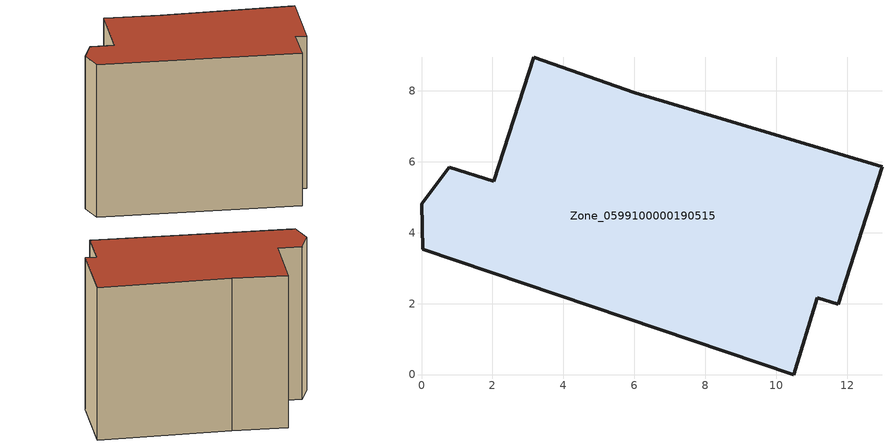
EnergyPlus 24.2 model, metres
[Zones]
Zone_0599100000190515
 floor ground (C_G): 6.01,7.94 12.98,5.86 11.74,1.98 11.16,2.17 10.49,0 0.04,3.54 0,4.81 0.79,5.85 2.04,5.45 3.17,8.94 z0
 wall outside (C_F): 0,4.81 0.04,3.54 10.49,0 11.16,2.17 11.74,1.98 12.98,5.86 6.01,7.94 3.17,8.94 2.04,5.45 0.79,5.85 0,4.81 z0:8.81
 roof outside (C_R): 0.79,5.85 0,4.81 0.04,3.54 10.49,0 11.16,2.17 11.74,1.98 12.98,5.86 6.01,7.94 3.17,8.94 2.04,5.45 z8.81
[BUILDING]
Pand.0599100000190515: North Axis=0; Terrain=City; Loads Convergence Tolerance Value=0.04; Temperature Convergence Tolerance Value=0.4; Solar Distribution=FullExterior; Maximum Number of Warmup Days=25; Minimum Number of Warmup Days=1
[Site:Location]
Rotterdam.The.Hague.AP_ZH_NLD Design_Conditions: Latitude=51.96; Longitude=4.45; Time Zone=1; Elevation=-4.5
[SITE:GROUNDTEMPERATURE:BUILDINGSURFACE]
18, 18, 18, 18, 18, 18, 18, 18, 18, 18, 18, 18
[MATERIAL] Thermal Absorptance=0.9; Solar Absorptance=0.7; Visible Absorptance=0.7
Name | Roughness | Thickness | Conductivity | Density | Specific Heat
G.TI.1946 | MediumSmooth | 0.15 | 1 | 540 | 1210
F.TI.1946 | Rough | 0.3 | 0.857143 | 1920 | 840
R.TI.1946 | MediumRough | 0.2 | 0.1 | 1500 | 1000
[CONSTRUCTION]
C_G: G.TI.1946
C_F: F.TI.1946
C_R: R.TI.1946
[ZONE]
Zone_0599100000190515: Type=1; Multiplier=1; Ceiling Height=Autocalculate; Volume=Autocalculate; Floor Area=autocalculate; Part of Total Floor Area=Yes
[ZONEINFILTRATION:DESIGNFLOWRATE]
Infil_Zone_0599100000190515: Zone or ZoneList or Space or SpaceList=Zone_0599100000190515; Schedule=AlwaysOn; Design Flow Rate Calculation Method=Flow/Area; Flow Rate per Floor Area=0.003; Constant Term Coefficient=1; Temperature Term Coefficient=0; Velocity Term Coefficient=0; Velocity Squared Term Coefficient=0
[HVACTEMPLATE:ZONE:IDEALLOADSAIRSYSTEM]
Zone_0599100000190515: Maximum Heating Supply Air Temperature=50; Minimum Cooling Supply Air Temperature=13; Maximum Heating Supply Air Humidity Ratio=0.0156; Minimum Cooling Supply Air Humidity Ratio=0.0077; Heating Limit=NoLimit; Cooling Limit=NoLimit; Dehumidification Control Type=ConstantSensibleHeatRatio; Cooling Sensible Heat Ratio=0.7; Dehumidification Setpoint=60; Humidification Control Type=None; Humidification Setpoint=30; Outdoor Air Method=None; Outdoor Air Flow Rate per Person=0.00944; Outdoor Air Flow Rate per Zone Floor Area=0; Outdoor Air Flow Rate per Zone=0; Demand Controlled Ventilation Type=None; Outdoor Air Economizer Type=NoEconomizer; Heat Recovery Type=None; Sensible Heat Recovery Effectiveness=0.7; Latent Heat Recovery Effectiveness=0.65
[ZONECONTROL:THERMOSTAT]
ThermostatControl_Zone_0599100000190515: Zone or ZoneList=Zone_0599100000190515; Control Type Schedule=DualSetpointControlType; Control 1=Thermostat_Zone_0599100000190515; Temperature Difference Between Cutout And Setpoint=0
[THERMOSTATSETPOINT:DUALSETPOINT]
Thermostat_Zone_0599100000190515: Heating Setpoint Temperature Schedule=HeatingSetpoint_Zone_0599100000190515; Cooling Setpoint Temperature Schedule=CoolingSetpoint_Zone_0599100000190515
[SCHEDULE:COMPACT]
HeatingSetpoint_Zone_0599100000190515: Through: 12/31, For: AllDays, Until: 24:00, 21
CoolingSetpoint_Zone_0599100000190515: Through: 12/31, For: AllDays, Until: 24:00, 24
DualSetpointControlType: Through: 12/31, For: AllDays, Until: 24:00, 4
AlwaysOn: Through: 12/31, For: AllDays, Until: 24:00, 1
